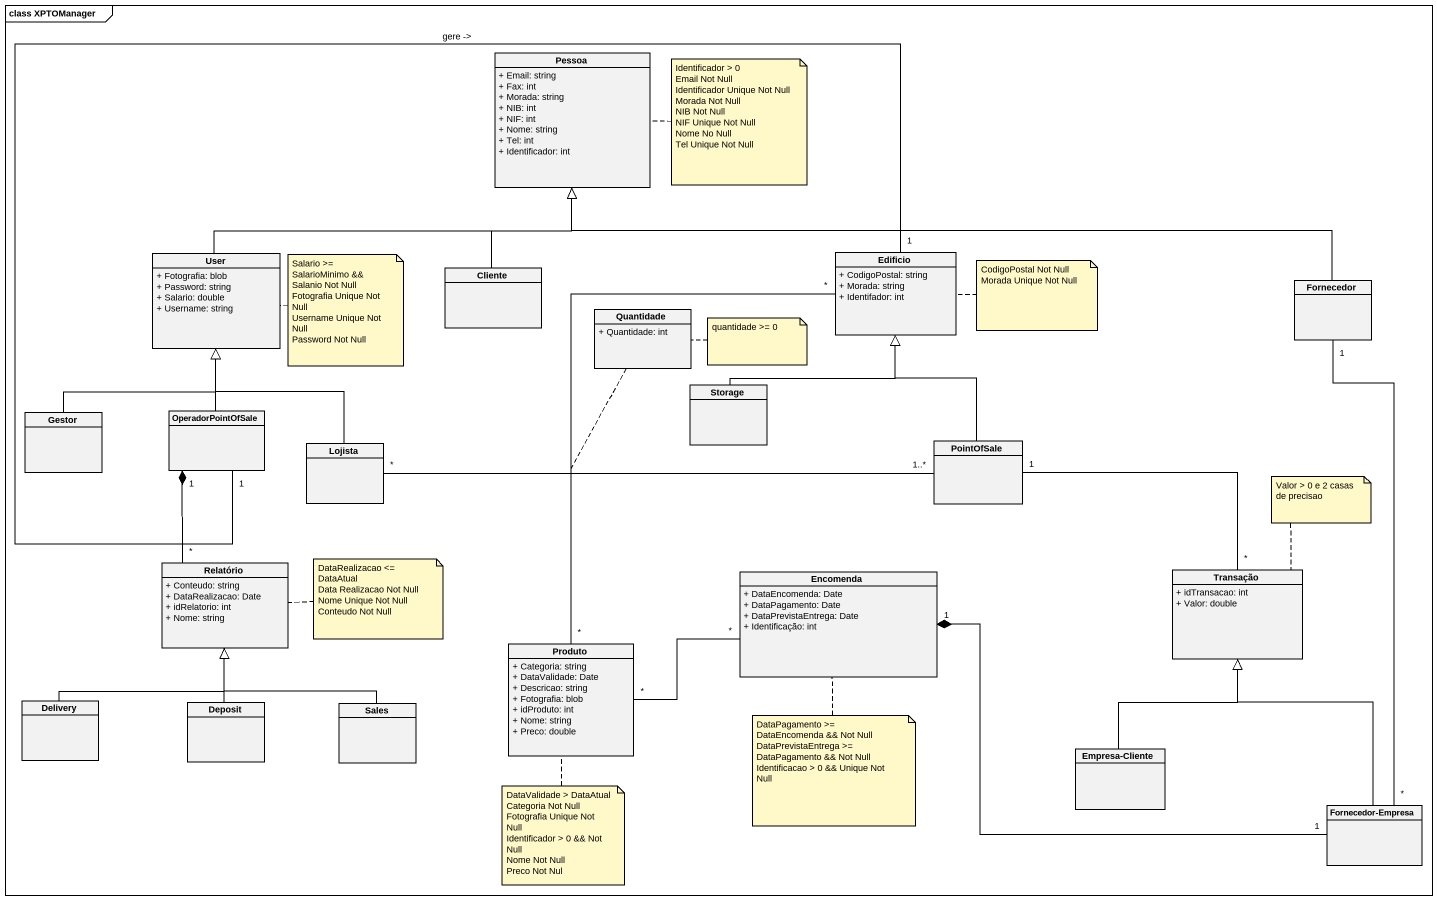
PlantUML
@startuml
mainframe class XPTOManager
hide circle
hide empty members
skinparam classAttributeIconSize 0
class Pessoa {
  + Email: string
  + Fax: int
  + Morada: string
  + NIB: int
  + NIF: int
  + Nome: string
  + Tel: int
  + Identificador: int
}
class Edificio {
  + CodigoPostal: string
  + Morada: string
  + Identifador: int
}
class User {
  + Fotografia: blob
  + Password: string
  + Salario: double
  + Username: string
}
class Cliente
class Fornecedor
class Quantidade {
  + Quantidade: int
}
class "Storage" as Storage_
class Gestor
class OperadorPointOfSale
class Lojista
class PointOfSale
class Relatório {
  + Conteudo: string
  + DataRealizacao: Date
  + idRelatorio: int
  + Nome: string
}
class Encomenda {
  + DataEncomenda: Date
  + DataPagamento: Date
  + DataPrevistaEntrega: Date
  + Identificação: int
}
class Transação {
  + idTransacao: int
  + Valor: double
}
class Produto {
  + Categoria: string
  + DataValidade: Date
  + Descricao: string
  + Fotografia: blob
  + idProduto: int
  + Nome: string
  + Preco: double
}
class Delivery
class Deposit
class Sales
class "Empresa-Cliente" as Empresa_Cliente
class "Fornecedor-Empresa" as Fornecedor_Empresa
User -right-|> Pessoa
Cliente -up-|> Pessoa
Fornecedor -left-|> Pessoa
Storage_ -up-|> Edificio
Gestor -up-|> User
OperadorPointOfSale "1" -right- "1" Edificio : gere ->
OperadorPointOfSale -up-|> User
Lojista -up-|> User
PointOfSale -up-|> Edificio
PointOfSale "1..*" -left- "*" Lojista
Relatório "*" -up-* "1" OperadorPointOfSale
Encomenda "*" -left- "*" Produto
Transação "*" -left- "1" PointOfSale
Produto "*" -up- "*" Edificio
(Produto, Edificio) .. Quantidade
Delivery -up-|> Relatório
Deposit -up-|> Relatório
Sales -up-|> Relatório
Empresa_Cliente -up-|> Transação
Fornecedor_Empresa "*" -up- "1" Fornecedor
Fornecedor_Empresa "1" -left-* "1" Encomenda
Fornecedor_Empresa -up-|> Transação
note right of Pessoa
  Identificador > 0
  Email Not Null
  Identificador Unique Not Null
  Morada Not Null
  NIB Not Null
  NIF Unique Not Null
  Nome No Null
  Tel Unique Not Null
end note
note right of User
  Salario >= SalarioMinimo && Salanio Not Null
  Fotografia Unique Not Null
  Username Unique Not Null
  Password Not Null
end note
note right of Edificio
  CodigoPostal Not Null
  Morada Unique Not Null
end note
note right of Quantidade : quantidade >= 0
note top of Transação : Valor > 0 e 2 casas de precisao
note right of Relatório
  DataRealizacao <= DataAtual
  Data Realizacao Not Null
  Nome Unique Not Null
  Conteudo Not Null
end note
note bottom of Encomenda
  DataPagamento >= DataEncomenda && Not Null
  DataPrevistaEntrega >= DataPagamento && Not Null
  Identificacao > 0 && Unique Not Null
end note
note bottom of Produto
  DataValidade > DataAtual
  Categoria Not Null
  Fotografia Unique Not Null
  Identificador > 0 && Not Null
  Nome Not Null
  Preco Not Nul
end note
@enduml
